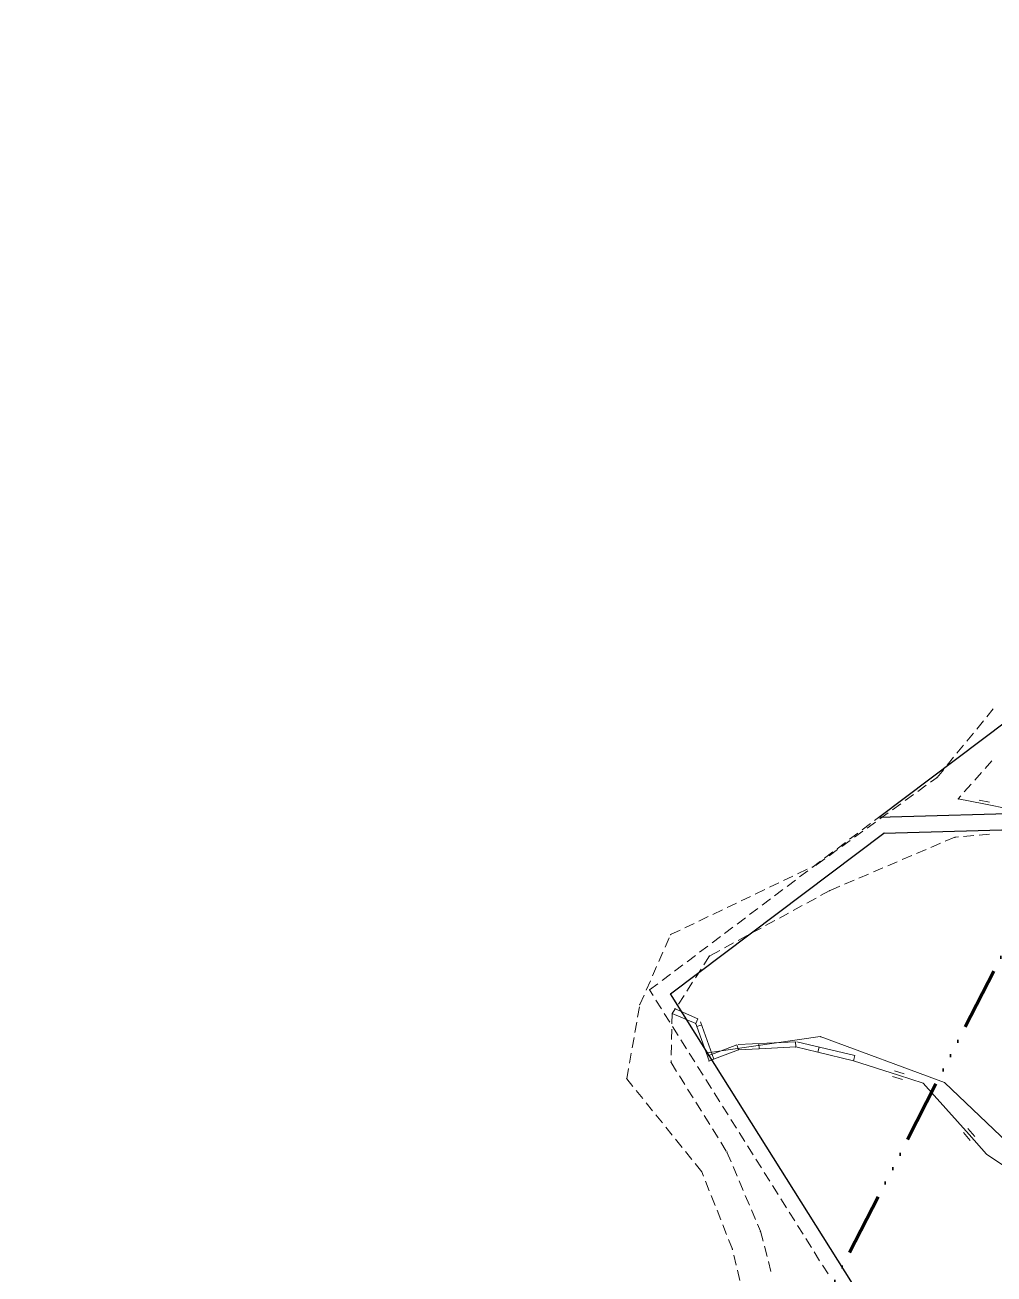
# Model space of a CAD drawing. Header units: millimetres. Extents: x 614452 to 616952, y 4151662 to 4153442.
# Drawn here: x 615285.9 to 615471.6, y 4152584.1 to 4152823.5 of the extents above; entities that cross this region are included whole.
import ezdxf
from ezdxf.xclip import XClip

# ---------------------------------------------------------------- set-up
doc = ezdxf.new("R2010")
doc.units = ezdxf.units.MM
doc.header["$XCLIPFRAME"] = 2
doc.linetypes.add('ACAD_ISO14W100', pattern=[24, 12, -3, 0, -3, 0, -3, 0, -3])
for name, color, linetype, lineweight in [('02_ADA_ALN_YENI', 7, 'Continuous', 30), ('03_PARSEL_ALN_YENI', 171, 'Continuous', 0), ('06_DETAY_SNR_KROKI', 4, 'Continuous', 0), ('06_DETAY_SNR_PAFTA', 26, 'Continuous', 0), ('07_SNRTIP_GECERLI', 30, 'Continuous', 0), ('NOKTA_DETAY_YENI', 171, 'Continuous', 0), ('NOKTA_PARSEL_ESKI', 6, 'Continuous', 0), ('TRAFO_BOLGE_TUM', 254, 'ACAD_ISO14W100', 70)]:
    doc.layers.add(name, color=color, linetype=linetype, lineweight=lineweight)

# ---------------------------------------------------------------- blocks, each defined once
blk = doc.blocks.new('fggg')
at = {"layer": '02_ADA_ALN_YENI', "color": 252}
blk.add_polyline3d([(615504.6, 4152703.74, 0), (615506.57, 4152666.46, 0), (615504.09, 4152658.97, 0), (615495.77, 4152666.68, 0), (615480.97, 4152672.52, 0), (615449.49, 4152671.63, 0), (615504.12, 4152712.78, 0), (615504.6, 4152703.74, 0)], close=True, dxfattribs=at)
blk.add_polyline3d([(615445.9, 4152580.08, 0), (615416.71, 4152626.53, 0), (615409.62, 4152637.83, 0), (615450.53, 4152668.65, 0), (615479.94, 4152669.43, 0), (615494.17, 4152664.08, 0), (615503.05, 4152655.84, 0), (615510.9, 4152640.37, 0), (615514.99, 4152635.88, 0), (615515.64, 4152634.44, 0), (615518.69, 4152630.49, 0), (615518.96, 4152628.11, 0), (615518.24, 4152624.51, 0), (615509.99, 4152617.25, 0), (615507.03, 4152613.75, 0), (615503.08, 4152606.42, 0), (615502.11, 4152602.86, 0), (615500.49, 4152595.98, 0), (615500.98, 4152592.3, 0), (615501.25, 4152590.13, 0), (615507.72, 4152578.45, 0)], dxfattribs=at)
at = {"layer": '03_PARSEL_ALN_YENI', "color": 252}
for points in [[(615504.6, 4152703.74, 0), (615506.57, 4152666.46, 0), (615504.09, 4152658.97, 0), (615495.77, 4152666.68, 0), (615480.97, 4152672.52, 0), (615449.49, 4152671.63, 0), (615504.12, 4152712.78, 0), (615504.6, 4152703.74, 0)], [(615480.98, 4152602.88, 0), (615462.17, 4152620.82, 0), (615438.31, 4152629.65, 0), (615416.71, 4152626.53, 0), (615409.62, 4152637.83, 0), (615450.53, 4152668.65, 0), (615479.94, 4152669.43, 0), (615494.17, 4152664.08, 0), (615503.05, 4152655.84, 0), (615510.9, 4152640.37, 0), (615514.99, 4152635.88, 0), (615515.64, 4152634.44, 0), (615518.69, 4152630.49, 0), (615518.96, 4152628.11, 0), (615518.24, 4152624.51, 0), (615509.99, 4152617.25, 0), (615507.03, 4152613.75, 0), (615503.08, 4152606.42, 0), (615502.11, 4152602.86, 0), (615480.98, 4152602.88, 0)], [(615449.49, 4152549.47, 0), (615445.9, 4152580.08, 0), (615416.71, 4152626.53, 0), (615438.31, 4152629.65, 0), (615462.17, 4152620.82, 0), (615480.98, 4152602.88, 0), (615478.2, 4152576.58, 0), (615477.43, 4152569.31, 0), (615477.33, 4152568.3, 0), (615490.95, 4152535.75, 0), (615449.49, 4152549.47, 0)]]:
    blk.add_polyline3d(points, close=True, dxfattribs=at)
at = {"layer": '06_DETAY_SNR_KROKI', "color": 252}
for p, q in [((615464.78, 4152675.19, 0.95), (615469.68, 4152674.21, 0.95)), ((615468.81, 4152674.96, 0.95), (615470.78, 4152674.57, 0.95)), ((615469.68, 4152674.21, 0.95), (615474.76, 4152673.2, 0.95)), ((615414.45, 4152632.14, 0.95), (615409.95, 4152634.07, 0.95)), ((615414.85, 4152633.06, 0.95), (615410.35, 4152634.99, 0.95)), ((615414.45, 4152632.14, 0.95), (615414.85, 4152633.06, 0.95)), ((615414.66, 4152631.55, 0.95), (615414.45, 4152632.14, 0.95)), ((615414.66, 4152631.55, 0.95), (615415.6, 4152631.89, 0.95)), ((615417.01, 4152624.96, 0.95), (615414.66, 4152631.55, 0.95)), ((615417.95, 4152625.29, 0.95), (615415.39, 4152632.48, 0.95)), ((615433.57, 4152628.65, 0.95), (615422.61, 4152628.12, 0.95)), ((615433.61, 4152627.65, 0.95), (615433.57, 4152628.65, 0.95)), ((615444.93, 4152625.99, 0.95), (615433.84, 4152628.62, 0.95)), ((615422.31, 4152628.05, 0.95), (615416.65, 4152625.89, 0.95)), ((615422.66, 4152627.12, 0.95), (615417.01, 4152624.96, 0.95)), ((615422.66, 4152627.12, 0.95), (615422.31, 4152628.05, 0.95)), ((615426.62, 4152627.31, 0.95), (615422.66, 4152627.12, 0.95)), ((615426.62, 4152627.31, 0.95), (615426.57, 4152628.31, 0.95)), ((615433.61, 4152627.65, 0.95), (615426.62, 4152627.31, 0.95)), ((615437.89, 4152626.64, 0.95), (615433.61, 4152627.65, 0.95)), ((615437.89, 4152626.64, 0.95), (615438.12, 4152627.61, 0.95)), ((615444.7, 4152625.02, 0.95), (615437.89, 4152626.64, 0.95)), ((615417.01, 4152624.96, 0.95), (615417.95, 4152625.29, 0.95)), ((615444.7, 4152625.02, 0.95), (615444.93, 4152625.99, 0.95)), ((615453.32, 4152622.24, 0.95), (615444.7, 4152625.02, 0.95)), ((615454.09, 4152621.39, 0.95), (615452.19, 4152622.01, 0.95)), ((615454.44, 4152622.47, 0.95), (615452.54, 4152623.08, 0.95)), ((615458.07, 4152620.7, 0.95), (615453.32, 4152622.24, 0.95)), ((615460.19, 4152618.33, 0.95), (615458.07, 4152620.7, 0.95)), ((615466.84, 4152610.87, 0.95), (615460.19, 4152618.33, 0.95)), ((615467.93, 4152610.49, 0.95), (615466.6, 4152611.99, 0.95)), ((615467.09, 4152609.74, 0.95), (615465.76, 4152611.24, 0.95)), ((615470.17, 4152607.13, 0.95), (615466.84, 4152610.87, 0.95)), ((615476.78, 4152602.69, 0.95), (615470.17, 4152607.13, 0.95))]:
    blk.add_line(p, q, dxfattribs=at)
for p in [(615464.78, 4152675.19, 675.98), (615409.95, 4152634.07, 672.15), (615414.45, 4152632.14, 669.34), (615414.45, 4152632.14, 669.34), (615422.66, 4152627.12, 669.87), (615422.66, 4152627.12, 669.87), (615433.61, 4152627.65, 668.22), (615433.61, 4152627.65, 668.22), (615417.01, 4152624.96, 668.76), (615417.01, 4152624.96, 668.76), (615444.7, 4152625.02, 667.14), (615444.7, 4152625.02, 667.14), (615458.07, 4152620.7, 664.74), (615458.07, 4152620.7, 664.74), (615470.17, 4152607.13, 664.82), (615470.17, 4152607.13, 664.82)]:
    blk.add_point(p, dxfattribs=at)
at = {"layer": '06_DETAY_SNR_PAFTA', "color": 252}
for p, q in [((615470.24, 4152690.9, 0.95), (615471.5, 4152692.45, 0.95)), ((615468.33, 4152688.58, 0.95), (615469.6, 4152690.13, 0.95)), ((615466.43, 4152686.26, 0.95), (615467.7, 4152687.81, 0.95)), ((615464.53, 4152683.94, 0.95), (615465.8, 4152685.49, 0.95)), ((615462.63, 4152681.62, 0.95), (615463.89, 4152683.17, 0.95)), ((615471.23, 4152682.51, 0.95), (615469.91, 4152681.01, 0.95)), ((615459.45, 4152678.38, 0.95), (615460.72, 4152679.3, 0.95)), ((615460.72, 4152679.3, 0.95), (615461.99, 4152680.85, 0.95)), ((615469.25, 4152680.26, 0.95), (615467.93, 4152678.76, 0.95)), ((615457.02, 4152676.62, 0.95), (615458.64, 4152677.79, 0.95)), ((615467.26, 4152678.01, 0.95), (615465.94, 4152676.51, 0.95)), ((615452.16, 4152673.1, 0.95), (615453.78, 4152674.27, 0.95)), ((615454.59, 4152674.86, 0.95), (615456.21, 4152676.03, 0.95)), ((615465.28, 4152675.76, 0.95), (615464.78, 4152675.19, 0.95)), ((615449.73, 4152671.34, 0.95), (615451.35, 4152672.51, 0.95)), ((615446.34, 4152669.25, 0.95), (615447.94, 4152670.46, 0.95)), ((615447.3, 4152669.58, 0.95), (615448.92, 4152670.75, 0.95)), ((615448.74, 4152671.06, 0.95), (615449.49, 4152671.63, 0.95)), ((615442.44, 4152666.06, 0.95), (615444.06, 4152667.24, 0.95)), ((615443.95, 4152667.45, 0.95), (615445.54, 4152668.65, 0.95)), ((615444.87, 4152667.82, 0.95), (615446.49, 4152669, 0.95)), ((615464.14, 4152667.85, 0.95), (615462.3, 4152667.07, 0.95)), ((615464.8, 4152667.91, 0.95), (615464.14, 4152667.85, 0.95)), ((615467.79, 4152668.16, 0.95), (615465.79, 4152667.99, 0.95)), ((615470.78, 4152668.41, 0.95), (615468.78, 4152668.24, 0.95)), ((615439.15, 4152663.84, 0.95), (615440.75, 4152665.04, 0.95)), ((615440.01, 4152664.3, 0.95), (615441.63, 4152665.48, 0.95)), ((615441.55, 4152665.64, 0.95), (615443.15, 4152666.85, 0.95)), ((615458.62, 4152665.5, 0.95), (615456.78, 4152664.71, 0.95)), ((615461.38, 4152666.67, 0.95), (615459.54, 4152665.89, 0.95)), ((615436.7, 4152662.12, 0.95), (615437.58, 4152662.54, 0.95)), ((615436.76, 4152662.03, 0.95), (615438.36, 4152663.24, 0.95)), ((615437.58, 4152662.54, 0.95), (615439.2, 4152663.72, 0.95)), ((615453.1, 4152663.14, 0.95), (615451.26, 4152662.36, 0.95)), ((615455.86, 4152664.32, 0.95), (615454.02, 4152663.54, 0.95)), ((615431.28, 4152659.53, 0.95), (615433.09, 4152660.39, 0.95)), ((615433.99, 4152660.83, 0.95), (615435.8, 4152661.69, 0.95)), ((615434.36, 4152660.23, 0.95), (615435.96, 4152661.43, 0.95)), ((615447.58, 4152660.79, 0.95), (615445.74, 4152660.01, 0.95)), ((615450.34, 4152661.97, 0.95), (615448.5, 4152661.18, 0.95)), ((615425.87, 4152656.94, 0.95), (615427.68, 4152657.81, 0.95)), ((615428.58, 4152658.24, 0.95), (615430.38, 4152659.1, 0.95)), ((615429.57, 4152656.62, 0.95), (615431.17, 4152657.82, 0.95)), ((615431.97, 4152658.42, 0.95), (615433.56, 4152659.63, 0.95)), ((615440.14, 4152657.62, 0.95), (615438.39, 4152656.66, 0.95)), ((615442.06, 4152658.44, 0.95), (615440.22, 4152657.65, 0.95)), ((615444.82, 4152659.61, 0.95), (615442.98, 4152658.83, 0.95)), ((615420.46, 4152654.35, 0.95), (615422.26, 4152655.22, 0.95)), ((615423.17, 4152655.65, 0.95), (615424.97, 4152656.51, 0.95)), ((615427.17, 4152654.81, 0.95), (615428.77, 4152656.02, 0.95)), ((615437.51, 4152656.18, 0.95), (615435.75, 4152655.23, 0.95)), ((615415.05, 4152651.77, 0.95), (615416.85, 4152652.63, 0.95)), ((615417.75, 4152653.06, 0.95), (615419.56, 4152653.92, 0.95)), ((615424.78, 4152653.01, 0.95), (615426.37, 4152654.21, 0.95)), ((615432.24, 4152653.31, 0.95), (615430.48, 4152652.36, 0.95)), ((615434.87, 4152654.75, 0.95), (615433.12, 4152653.79, 0.95)), ((615412.34, 4152650.47, 0.95), (615414.14, 4152651.33, 0.95)), ((615419.99, 4152649.4, 0.95), (615421.58, 4152650.6, 0.95)), ((615422.38, 4152651.2, 0.95), (615423.98, 4152652.41, 0.95)), ((615426.97, 4152650.44, 0.95), (615425.22, 4152649.49, 0.95)), ((615429.61, 4152651.88, 0.95), (615427.85, 4152650.92, 0.95)), ((615408.57, 4152646.75, 0.95), (615409.37, 4152648.59, 0.95)), ((615409.63, 4152649.18, 0.95), (615411.44, 4152650.04, 0.95)), ((615417.59, 4152647.59, 0.95), (615419.19, 4152648.79, 0.95)), ((615424.34, 4152649.01, 0.95), (615422.58, 4152648.05, 0.95)), ((615407.36, 4152644.01, 0.95), (615408.16, 4152645.84, 0.95)), ((615415.19, 4152645.79, 0.95), (615416.79, 4152646.99, 0.95)), ((615419.07, 4152646.14, 0.95), (615417.31, 4152645.18, 0.95)), ((615421.7, 4152647.57, 0.95), (615419.95, 4152646.62, 0.95)), ((615406.15, 4152641.26, 0.95), (615406.96, 4152643.09, 0.95)), ((615410.4, 4152642.18, 0.95), (615412, 4152643.38, 0.95)), ((615412.8, 4152643.98, 0.95), (615414.39, 4152645.18, 0.95)), ((615417.12, 4152645.08, 0.95), (615416.03, 4152643.4, 0.95)), ((615408, 4152640.37, 0.95), (615409.6, 4152641.57, 0.95)), ((615415.48, 4152642.56, 0.95), (615414.39, 4152640.89, 0.95)), ((615404.94, 4152638.52, 0.95), (615405.75, 4152640.35, 0.95)), ((615405.61, 4152638.57, 0.95), (615407.21, 4152639.77, 0.95)), ((615406.29, 4152637.48, 0.95), (615405.61, 4152638.57, 0.95)), ((615413.84, 4152640.05, 0.95), (615412.75, 4152638.37, 0.95)), ((615403.73, 4152635.77, 0.95), (615404.54, 4152637.6, 0.95)), ((615407.89, 4152634.94, 0.95), (615406.82, 4152636.63, 0.95)), ((615412.21, 4152637.53, 0.95), (615411.12, 4152635.86, 0.95)), ((615403.31, 4152633.37, 0.95), (615403.66, 4152635.34, 0.95)), ((615409.48, 4152632.4, 0.95), (615408.42, 4152634.09, 0.95)), ((615409.95, 4152634.07, 0.95), (615409.9, 4152632.07, 0.95)), ((615410.57, 4152635.02, 0.95), (615409.95, 4152634.07, 0.95)), ((615402.79, 4152630.42, 0.95), (615403.14, 4152632.39, 0.95)), ((615409.88, 4152631.07, 0.95), (615409.83, 4152629.07, 0.95)), ((615411.08, 4152629.86, 0.95), (615410.02, 4152631.55, 0.95)), ((615402.27, 4152627.46, 0.95), (615402.62, 4152629.43, 0.95)), ((615412.68, 4152627.32, 0.95), (615411.61, 4152629.01, 0.95)), ((615401.76, 4152624.51, 0.95), (615402.1, 4152626.48, 0.95)), ((615409.8, 4152628.07, 0.95), (615409.75, 4152626.07, 0.95)), ((615414.27, 4152624.78, 0.95), (615413.21, 4152626.47, 0.95)), ((615409.73, 4152625.07, 0.95), (615409.72, 4152624.67, 0.95)), ((615409.72, 4152624.67, 0.95), (615410.78, 4152622.97, 0.95)), ((615415.87, 4152622.24, 0.95), (615414.8, 4152623.93, 0.95)), ((615401.24, 4152621.55, 0.95), (615401.58, 4152623.52, 0.95)), ((615402.42, 4152620.09, 0.95), (615401.24, 4152621.55, 0.95)), ((615411.31, 4152622.13, 0.95), (615412.37, 4152620.43, 0.95)), ((615417.46, 4152619.7, 0.95), (615416.4, 4152621.39, 0.95)), ((615404.3, 4152617.75, 0.95), (615403.05, 4152619.31, 0.95)), ((615412.9, 4152619.58, 0.95), (615413.95, 4152617.88, 0.95)), ((615406.18, 4152615.42, 0.95), (615404.93, 4152616.97, 0.95)), ((615414.48, 4152617.04, 0.95), (615415.54, 4152615.34, 0.95)), ((615419.06, 4152617.16, 0.95), (615418, 4152618.85, 0.95)), ((615408.07, 4152613.08, 0.95), (615406.81, 4152614.64, 0.95)), ((615416.07, 4152614.49, 0.95), (615417.13, 4152612.79, 0.95)), ((615420.66, 4152614.62, 0.95), (615419.59, 4152616.31, 0.95)), ((615409.95, 4152610.75, 0.95), (615408.69, 4152612.3, 0.95)), ((615417.66, 4152611.95, 0.95), (615418.72, 4152610.25, 0.95)), ((615422.25, 4152612.08, 0.95), (615421.19, 4152613.77, 0.95)), ((615411.83, 4152608.41, 0.95), (615410.58, 4152609.97, 0.95)), ((615423.85, 4152609.54, 0.95), (615422.78, 4152611.23, 0.95)), ((615413.72, 4152606.07, 0.95), (615412.46, 4152607.63, 0.95)), ((615419.25, 4152609.4, 0.95), (615420.31, 4152607.7, 0.95)), ((615420.44, 4152607.49, 0.95), (615421.22, 4152605.65, 0.95)), ((615425.44, 4152607, 0.95), (615424.38, 4152608.69, 0.95)), ((615415.6, 4152603.74, 0.95), (615414.34, 4152605.3, 0.95)), ((615421.61, 4152604.73, 0.95), (615422.39, 4152602.89, 0.95)), ((615427.04, 4152604.46, 0.95), (615425.98, 4152606.15, 0.95)), ((615415.95, 4152602.86, 0.95), (615415.6, 4152603.74, 0.95)), ((615428.64, 4152601.92, 0.95), (615427.57, 4152603.61, 0.95)), ((615417.05, 4152600.07, 0.95), (615416.32, 4152601.93, 0.95)), ((615422.78, 4152601.96, 0.95), (615423.56, 4152600.12, 0.95)), ((615430.23, 4152599.38, 0.95), (615429.17, 4152601.07, 0.95)), ((615418.16, 4152597.29, 0.95), (615417.42, 4152599.15, 0.95)), ((615423.95, 4152599.2, 0.95), (615424.73, 4152597.36, 0.95)), ((615431.83, 4152596.84, 0.95), (615430.76, 4152598.53, 0.95)), ((615419.27, 4152594.5, 0.95), (615418.53, 4152596.36, 0.95)), ((615425.12, 4152596.44, 0.95), (615425.9, 4152594.6, 0.95)), ((615433.42, 4152594.3, 0.95), (615432.36, 4152595.99, 0.95)), ((615420.38, 4152591.71, 0.95), (615419.64, 4152593.57, 0.95)), ((615426.29, 4152593.68, 0.95), (615426.86, 4152592.34, 0.95)), ((615435.02, 4152591.76, 0.95), (615433.96, 4152593.45, 0.95)), ((615421.49, 4152588.92, 0.95), (615420.75, 4152590.78, 0.95)), ((615426.86, 4152592.34, 0.95), (615427.36, 4152590.4, 0.95)), ((615436.62, 4152589.22, 0.95), (615435.55, 4152590.91, 0.95)), ((615421.53, 4152588.74, 0.95), (615421.49, 4152588.92, 0.95)), ((615427.61, 4152589.44, 0.95), (615428.12, 4152587.5, 0.95)), ((615438.21, 4152586.68, 0.95), (615437.15, 4152588.37, 0.95)), ((615422.21, 4152585.82, 0.95), (615421.76, 4152587.77, 0.95)), ((615428.37, 4152586.53, 0.95), (615428.87, 4152584.6, 0.95)), ((615439.81, 4152584.14, 0.95), (615438.74, 4152585.83, 0.95)), ((615422.9, 4152582.9, 0.95), (615422.44, 4152584.85, 0.95))]:
    blk.add_line(p, q, dxfattribs=at)
for p in [(615460.72, 4152679.3, 676.24), (615460.72, 4152679.3, 676.24), (615464.78, 4152675.19, 675.98), (615449.49, 4152671.63, 673.84), (615464.14, 4152667.85, 675.86), (615464.14, 4152667.85, 675.86), (615437.58, 4152662.54, 674.69), (615437.58, 4152662.54, 674.69), (615440.14, 4152657.62, 674.54), (615440.14, 4152657.62, 674.54), (615409.63, 4152649.18, 672.5), (615409.63, 4152649.18, 672.5), (615417.12, 4152645.08, 672.35), (615417.12, 4152645.08, 672.35), (615405.61, 4152638.57, 670.37), (615405.61, 4152638.57, 670.37), (615403.73, 4152635.77, 672.17), (615403.73, 4152635.77, 672.17), (615409.95, 4152634.07, 672.15), (615409.95, 4152634.07, 672.15), (615409.72, 4152624.67, 672.08), (615409.72, 4152624.67, 672.08), (615401.24, 4152621.55, 672.3), (615401.24, 4152621.55, 672.3), (615420.44, 4152607.49, 673.64), (615420.44, 4152607.49, 673.64), (615415.6, 4152603.74, 675.34), (615415.6, 4152603.74, 675.34), (615426.86, 4152592.34, 676.05), (615426.86, 4152592.34, 676.05), (615421.49, 4152588.92, 676.17), (615421.49, 4152588.92, 676.17)]:
    blk.add_point(p, dxfattribs=at)
at = {"layer": '07_SNRTIP_GECERLI', "color": 252}
for points in [[(615449.49, 4152671.63, 0), (615504.12, 4152712.78, 0)], [(615504.09, 4152658.97, 0), (615495.77, 4152666.68, 0), (615480.97, 4152672.52, 673.84), (615449.49, 4152671.63, 673.84)], [(615450.53, 4152668.65, 0), (615479.94, 4152669.43, 673.93)], [(615416.71, 4152626.53, 0), (615409.62, 4152637.83, 0), (615450.53, 4152668.65, 0)], [(615480.98, 4152602.88, 0), (615462.17, 4152620.82, 0), (615438.31, 4152629.65, 0), (615416.71, 4152626.53, 0)], [(615416.71, 4152626.53, 0), (615445.9, 4152580.08, 0), (615449.49, 4152549.47, 674.06)]]:
    blk.add_polyline3d(points, dxfattribs=at)
at = {"layer": 'NOKTA_DETAY_YENI', "color": 252}
for p in [(615460.72, 4152679.3, 676.24), (615464.78, 4152675.19, 675.98), (615464.14, 4152667.85, 675.86), (615437.58, 4152662.54, 674.69), (615440.14, 4152657.62, 674.54), (615409.63, 4152649.18, 672.5), (615417.12, 4152645.08, 672.35), (615405.61, 4152638.57), (615403.73, 4152635.77, 672.17), (615409.95, 4152634.07, 672.15), (615414.45, 4152632.14, 669.34), (615422.66, 4152627.12, 669.87), (615433.61, 4152627.65, 668.22), (615409.72, 4152624.67, 672.08), (615417.01, 4152624.96, 668.76), (615444.7, 4152625.02, 667.14), (615401.24, 4152621.55, 672.3), (615458.07, 4152620.7, 664.74), (615420.44, 4152607.49, 673.64), (615470.17, 4152607.13, 664.82), (615415.6, 4152603.74, 675.34), (615426.86, 4152592.34, 676.05), (615421.49, 4152588.92, 676.17)]:
    blk.add_point(p, dxfattribs=at)
at = {"layer": 'NOKTA_PARSEL_ESKI', "color": 252}
for p in [(615449.49, 4152671.63), (615450.53, 4152668.65), (615409.62, 4152637.83), (615438.31, 4152629.65), (615416.71, 4152626.53), (615462.17, 4152620.82)]:
    blk.add_point(p, dxfattribs=at)

msp = doc.modelspace()

# ---------------------------------------------------------------- linework, layer by layer
at = {"layer": 'TRAFO_BOLGE_TUM', "flags": 128}
msp.add_lwpolyline([(615486.15, 4152669.73), (615486.14, 4152669.74), (616077.97, 4153209.43), (616078.15, 4153209.6), (616079.01, 4153210.2), (616079.07, 4153210.22), (616079.06, 4153210.23), (616244.06, 4153303.22), (616244.96, 4153303.63), (616245.97, 4153303.9), (616247.01, 4153303.99), (616248.05, 4153303.9), (616248.33, 4153303.83), (616248.33, 4153303.84), (616279.31, 4153296.85), (616280.04, 4153296.64), (616280.99, 4153296.2), (616281.85, 4153295.6), (616282.59, 4153294.86), (616283.19, 4153294), (616283.63, 4153293.05), (616283.9, 4153292.04), (616283.99, 4153291), (616283.9, 4153289.96), (616283.63, 4153288.95), (616283.19, 4153288.01), (616283.19, 4153288.01), (615803.49, 4152453.53), (615803.48, 4152453.52), (615803.31, 4152453.28), (615803.33, 4152453.27), (615607.27, 4152149.14), (615606.83, 4152148.54), (615606.09, 4152147.8), (615605.23, 4152147.2), (615604.28, 4152146.75), (615603.27, 4152146.48), (615602.57, 4152146.42), (615602.57, 4152146.4), (615216.37, 4152124.26), (615216.03, 4152124.25), (615214.99, 4152124.34), (615213.97, 4152124.61), (615213.03, 4152125.05), (615212.17, 4152125.65), (615211.43, 4152126.39), (615210.83, 4152127.25), (615210.39, 4152128.2), (615210.12, 4152129.21), (615210.03, 4152130.25), (615210.12, 4152131.29), (615210.39, 4152132.3), (615210.7, 4152132.98), (615210.69, 4152132.98), (615484.84, 4152668.05), (615484.98, 4152668.31), (615485.58, 4152669.17), (615486.15, 4152669.73), (615486.15, 4152669.73)], dxfattribs=at)

# ---------------------------------------------------------------- block references
ref = msp.add_blockref('fggg', (0, 0))
XClip(ref).set_block_clipping_path([(615240.7433106549, 4153442.5), (615240.7433106545, 4152542.5), (614452.5, 4152542.5), (614452.5, 4151662.5), (616764.340303037, 4151662.5), (616764.340303037, 4152542.5), (616327.5, 4152542.5), (616327.5, 4153442.5)])

doc.saveas('drawing.dxf')
